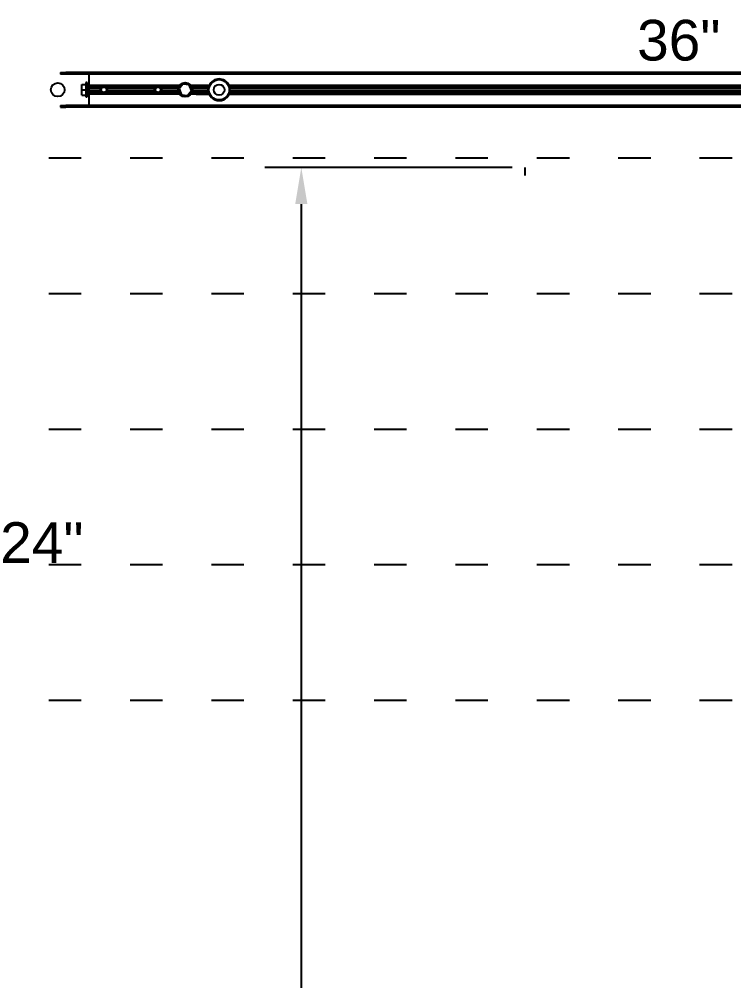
# Model space of a CAD drawing. Header units: inches. Extents: x 9936 to 27102, y -2774 to 11910.
# Drawn here: x 17510 to 18037, y 10258 to 10967 of the extents above; entities that cross this region are included whole.
import ezdxf

# ---------------------------------------------------------------- set-up
doc = ezdxf.new("R2010")
doc.units = ezdxf.units.IN
doc.header["$MEASUREMENT"] = 0
doc.linetypes.add('ACAD_ISO03W100', pattern=[30, 12, -18])
for name, color, linetype in [('COTA', 7, 'Continuous'), ('Puente', 244, 'Continuous'), ('TEXTO', 7, 'Continuous')]:
    doc.layers.add(name, color=color, linetype=linetype)
doc.styles.get("Standard").update_dxf_attribs({"font": 'arial.ttf'})
doc.dimstyles.get("Standard").update_dxf_attribs({"dimscale": 150, "dimtxt": 0.18, "dimasz": 0.18, "dimexe": 0.18, "dimexo": 0.0625, "dimgap": 0.09, "dimtad": 0, "dimdec": 0, "dimzin": 0, "dimdsep": 46, "dimtxsty": 'Standard', "dimcen": 0.09, "dimclrd": 1, "dimclre": 1, "dimclrt": 1, "dimadec": 0, "dimazin": 0, "dimtfac": 1, "dimtdec": 0, "dimtofl": 0, "dimtmove": 0, "dimatfit": 3, "dimfxl": 1, "dimtolj": 1, "dimtzin": 0, "dimarcsym": 0})

# ---------------------------------------------------------------- blocks, each defined once
blk = doc.blocks.new('*D75')
at = {"layer": 'Defpoints', "color": 0, "transparency": 16777216}
for p in [(17882.82, 10858.16), (17717.93, 8863.46), (18459.32, 8863.46)]:
    blk.add_point(p, dxfattribs=at)
at = {"layer": 'TEXTO', "color": 1, "lineweight": -2, "transparency": 16777216}
for p, q in [((17873.44, 10858.16), (17690.93, 10858.16)), ((17717.93, 10831.16), (17717.93, 9913.45)), ((17717.93, 8890.46), (17717.93, 9808.16)), ((18449.94, 8863.46), (17690.93, 8863.46))]:
    blk.add_line(p, q, dxfattribs=at)
at = {"layer": 'TEXTO', "color": 1, "transparency": 16777216}
for points in [[(17713.43, 10831.16), (17722.43, 10831.16), (17717.93, 10858.16)], [(17713.43, 8890.46), (17722.43, 8890.46), (17717.93, 8863.46)]]:
    blk.add_solid(points, dxfattribs=at)
at = {"layer": 'TEXTO', "color": 1, "transparency": 16777216, "insert": (17717.93, 9860.81), "char_height": 27, "attachment_point": 5, "rotation": 90}
blk.add_mtext('\\A1;1995', dxfattribs=at)
blk = doc.blocks.new('PUENTE F24 F30')
at = {"layer": 'Puente', "color": 251, "true_color": 0x636466, "insert": (6942.29, -9354.95), "char_height": 30, "attachment_point": 1}
blk.add_mtext_dynamic_manual_height_columns('\\pi7.47655;24"', width=73.2546, gutter_width=15.88, heights=[30.63], dxfattribs=at)
blk = doc.blocks.new('PUENTE H24 F36')
at = {"layer": 'Puente', "linetype": 'Continuous'}
for p, q in [((5990.67, -7396.84), (5990.67, -7397.94)), ((5990.67, -7396.84), (5991.84, -7396.84)), ((5991.84, -7397.94), (5990.67, -7397.94)), ((5991.84, -7397.94), (5991.84, -7396.84)), ((5991.84, -7396.84), (5994.67, -7396.84)), ((5994.67, -7397.94), (5991.84, -7397.94)), ((5994.67, -7396.84), (5994.67, -7397.94)), ((6671.67, -7396.84), (5994.67, -7396.84)), ((6671.67, -7397.94), (5994.67, -7397.94)), ((6011.47, -7397.94), (6011.47, -7406.44)), ((6006.37, -7409.54), (6006.37, -7405.57)), ((6006.37, -7405.57), (6009.37, -7405.57)), ((6006.37, -7409.54), (6009.37, -7409.54)), ((6006.37, -7413.5), (6006.37, -7409.54)), ((6010.37, -7404.29), (6009.37, -7404.29)), ((6009.37, -7404.29), (6009.37, -7414.79)), ((6010.37, -7404.29), (6010.37, -7406.44)), ((6078.43, -7406.44), (6010.37, -7406.44)), ((6010.37, -7406.44), (6010.37, -7407.73)), ((6010.37, -7407.73), (6020.56, -7407.73)), ((6010.37, -7407.73), (6010.37, -7411.34)), ((6020.03, -7408.69), (6011.47, -7408.69)), ((6011.47, -7408.69), (6011.47, -7410.38)), ((6024.79, -7407.73), (6060.56, -7407.73)), ((6060.03, -7408.69), (6025.32, -7408.69)), ((6064.79, -7407.73), (6077.74, -7407.73)), ((6077.49, -7408.69), (6065.32, -7408.69)), ((6080.92, -7405.3), (6078.13, -7408.93)), ((6078.13, -7408.93), (6079.88, -7413.17)), ((6085.46, -7405.91), (6080.92, -7405.3)), ((6087.21, -7410.14), (6085.46, -7405.91)), ((6090.67, -7406.44), (6086.91, -7406.44)), ((6087.6, -7407.73), (6090.67, -7407.73)), ((6099.72, -7408.69), (6087.85, -7408.69)), ((6100.37, -7406.39), (6090.67, -7406.39)), ((6090.67, -7406.39), (6090.67, -7407.2)), ((6090.67, -7407.2), (6090.67, -7408.29)), ((6100.09, -7407.2), (6090.67, -7407.2)), ((6090.67, -7408.29), (6099.83, -7408.29)), ((6551.37, -7406.39), (6114.98, -7406.39)), ((6551.09, -7407.2), (6115.26, -7407.2)), ((6115.51, -7408.29), (6550.83, -7408.29)), ((6550.72, -7408.69), (6115.63, -7408.69)), ((6006.37, -7413.5), (6009.37, -7413.5)), ((6009.37, -7414.79), (6010.37, -7414.79)), ((6020.56, -7411.34), (6010.37, -7411.34)), ((6010.37, -7411.34), (6010.37, -7412.63)), ((6010.37, -7412.63), (6078.43, -7412.63)), ((6010.37, -7412.63), (6010.37, -7414.79)), ((6020.03, -7410.38), (6011.47, -7410.38)), ((6011.47, -7412.63), (6011.47, -7421.14)), ((6060.56, -7411.34), (6024.79, -7411.34)), ((6060.03, -7410.38), (6025.32, -7410.38)), ((6077.74, -7411.34), (6064.79, -7411.34)), ((6077.49, -7410.38), (6065.32, -7410.38)), ((6079.88, -7413.17), (6084.42, -7413.77)), ((6084.42, -7413.77), (6087.21, -7410.14)), ((6086.91, -7412.63), (6090.67, -7412.63)), ((6090.67, -7411.34), (6087.6, -7411.34)), ((6099.72, -7410.38), (6087.85, -7410.38)), ((6099.84, -7410.79), (6090.67, -7410.79)), ((6090.67, -7410.79), (6090.67, -7411.87)), ((6100.09, -7411.87), (6090.67, -7411.87)), ((6090.67, -7411.87), (6090.67, -7412.69)), ((6090.67, -7412.69), (6100.56, -7412.69)), ((6114.96, -7412.69), (6551.37, -7412.69)), ((6551.09, -7411.87), (6115.26, -7411.87)), ((6550.84, -7410.79), (6115.51, -7410.79)), ((6550.72, -7410.38), (6115.63, -7410.38)), ((5990.67, -7421.14), (5990.67, -7422.24)), ((5990.67, -7421.14), (5991.84, -7421.14)), ((5990.67, -7422.24), (5991.84, -7422.24)), ((5991.84, -7422.24), (5991.84, -7421.14)), ((5991.84, -7421.14), (5994.67, -7421.14)), ((5991.84, -7422.24), (5994.67, -7422.24)), ((5994.67, -7422.24), (5994.67, -7421.14)), ((6671.67, -7421.14), (5994.67, -7421.14)), ((6671.67, -7422.24), (5994.67, -7422.24))]:
    blk.add_line(p, q, dxfattribs=at)
at = {"layer": 'Puente', "linetype": 'Continuous', "flags": 128}
blk.add_lwpolyline([(6099.79, -7410.92), (6099.68, -7409.83), (6099.77, -7408.29)], dxfattribs=at)
at = {"layer": 'Puente', "linetype": 'Continuous'}
for centre, radius in [((6107.67, -7409.54), 7.5), ((6022.67, -7409.54), 1.98), ((6062.67, -7409.54), 1.98), ((6082.67, -7409.54), 5.25), ((6107.67, -7409.54), 3.96)]:
    blk.add_circle(centre, radius, dxfattribs=at)
at = {"layer": 'Puente', "color": 252, "true_color": 0x939598}
blk.add_circle((5988.67, -7409.54), 5, dxfattribs=at)
at = {"layer": 'Puente', "linetype": 'Continuous'}
for centre, radius, start, end in [((6107.67, -7409.54), 8, 23.7992, 156.81196), ((6009.77, -7409.54), 1.9, 26.52535, 71.59152), ((6022.67, -7409.54), 2.78, 162.21585, 197.78415), ((6022.67, -7409.54), 2.78, 40.46008, 139.53992), ((6022.67, -7409.54), 2.78, 342.21585, 17.78415), ((6062.67, -7409.54), 2.78, 162.21585, 197.78415), ((6062.67, -7409.54), 2.78, 40.46008, 139.53992), ((6062.67, -7409.54), 2.78, 342.21585, 17.78415), ((6107.67, -7409.54), 8, 350.81307, 8.9893), ((6009.77, -7409.54), 1.9, 288.40848, 333.47465), ((6022.67, -7409.54), 2.78, 220.46008, 319.53992), ((6062.67, -7409.54), 2.78, 220.46008, 319.53992), ((6107.67, -7409.54), 8, 203.18804, 293.7992), ((6107.67, -7409.54), 8, 293.7992, 336.81196)]:
    blk.add_arc(centre, radius, start, end, dxfattribs=at)
for points, knots in [([(6020.03, -7408.69), (6020.1, -7408.5), (6020.25, -7408.12), (6020.46, -7407.85), (6020.54, -7407.75), (6020.56, -7407.73)], [0, 0, 0, 0, 0.444484, 0.887827, 1, 1, 1, 1]), ([(6024.79, -7407.73), (6024.86, -7407.82), (6025.01, -7408.01), (6025.21, -7408.38), (6025.3, -7408.63), (6025.32, -7408.69)], [0, 0, 0, 0, 0.439168, 0.876745, 1, 1, 1, 1]), ([(6060.03, -7408.69), (6060.1, -7408.5), (6060.25, -7408.12), (6060.46, -7407.85), (6060.54, -7407.75), (6060.56, -7407.73)], [0, 0, 0, 0, 0.444484, 0.887827, 1, 1, 1, 1]), ([(6064.79, -7407.73), (6064.86, -7407.82), (6065.01, -7408.01), (6065.21, -7408.38), (6065.3, -7408.63), (6065.32, -7408.69)], [0, 0, 0, 0, 0.439168, 0.876745, 1, 1, 1, 1]), ([(6099.83, -7408.29), (6099.83, -7408.28), (6099.84, -7408.27), (6099.85, -7408.16), (6099.88, -7408), (6099.92, -7407.81), (6099.97, -7407.6), (6100.03, -7407.39), (6100.07, -7407.26), (6100.09, -7407.2), (6100.09, -7407.2)], [0, 0, 0, 0, 0.1362514, 0.2724957, 0.409228, 0.5475738, 0.6887249, 0.8332917, 0.9799223, 1, 1, 1, 1]), ([(6100.09, -7407.2), (6100.13, -7407.06), (6100.25, -7406.71), (6100.38, -7406.4), (6100.37, -7406.42), (6100.37, -7406.43)], [0, 0, 0, 0, 0.284679, 0.757022, 1, 1, 1, 1]), ([(6114.98, -7406.43), (6114.97, -7406.42), (6114.96, -7406.39), (6115.08, -7406.66), (6115.2, -7407.02), (6115.26, -7407.2)], [0, 0, 0, 0, 0.200649, 0.619828, 1, 1, 1, 1]), ([(6115.26, -7407.2), (6115.26, -7407.22), (6115.28, -7407.29), (6115.33, -7407.44), (6115.38, -7407.65), (6115.43, -7407.87), (6115.47, -7408.06), (6115.5, -7408.2), (6115.51, -7408.28), (6115.51, -7408.28), (6115.51, -7408.29)], [0, 0, 0, 0, 0.058104, 0.198604, 0.344068, 0.49052, 0.63441, 0.774764, 0.912518, 1, 1, 1, 1]), ([(6020.56, -7411.34), (6020.48, -7411.25), (6020.34, -7411.07), (6020.13, -7410.69), (6020.05, -7410.44), (6020.03, -7410.38)], [0, 0, 0, 0, 0.439168, 0.876745, 1, 1, 1, 1]), ([(6025.32, -7410.38), (6025.24, -7410.57), (6025.09, -7410.95), (6024.88, -7411.22), (6024.8, -7411.32), (6024.79, -7411.34)], [0, 0, 0, 0, 0.444484, 0.887827, 1, 1, 1, 1]), ([(6060.56, -7411.34), (6060.48, -7411.25), (6060.34, -7411.07), (6060.13, -7410.69), (6060.05, -7410.44), (6060.03, -7410.38)], [0, 0, 0, 0, 0.439168, 0.876745, 1, 1, 1, 1]), ([(6065.32, -7410.38), (6065.24, -7410.57), (6065.09, -7410.95), (6064.88, -7411.22), (6064.8, -7411.32), (6064.79, -7411.34)], [0, 0, 0, 0, 0.444484, 0.887827, 1, 1, 1, 1]), ([(6100.09, -7411.87), (6100.08, -7411.84), (6100.05, -7411.75), (6100, -7411.57), (6099.95, -7411.36), (6099.9, -7411.14), (6099.86, -7410.96), (6099.84, -7410.84), (6099.83, -7410.78), (6099.83, -7410.79), (6099.84, -7410.79)], [0, 0, 0, 0, 0.09995, 0.242305, 0.388583, 0.534581, 0.677428, 0.816906, 0.954182, 1, 1, 1, 1]), ([(6100.39, -7412.69), (6100.37, -7412.65), (6100.34, -7412.59), (6100.2, -7412.22), (6100.11, -7411.94), (6100.09, -7411.87)], [0, 0, 0, 0, 0.434341, 0.867808, 1, 1, 1, 1]), ([(6115.26, -7411.87), (6115.25, -7411.88), (6115.18, -7412.13), (6115.04, -7412.5), (6114.96, -7412.68), (6114.96, -7412.68), (6114.96, -7412.69)], [0, 0, 0, 0, 0.01468, 0.484532, 0.912088, 1, 1, 1, 1]), ([(6115.51, -7410.79), (6115.51, -7410.79), (6115.51, -7410.79), (6115.5, -7410.87), (6115.47, -7411.01), (6115.44, -7411.19), (6115.39, -7411.4), (6115.33, -7411.61), (6115.29, -7411.77), (6115.26, -7411.85), (6115.26, -7411.87)], [0, 0, 0, 0, 0.09042, 0.226407, 0.362799, 0.50043, 0.64047, 0.783864, 0.930083, 1, 1, 1, 1])]:
    blk.add_open_spline(points, degree=3, knots=knots, dxfattribs=at)
at = {"layer": 'Puente', "color": 251, "true_color": 0x636466, "insert": (6408.25, -7357.96), "char_height": 30, "attachment_point": 1}
blk.add_mtext_dynamic_manual_height_columns('\\pi7.74258;36"', width=73.2546, gutter_width=15.88, heights=[30.63], dxfattribs=at)

msp = doc.modelspace()

# ---------------------------------------------------------------- linework, layer by layer
msp.add_line((17882.816, 10858.158), (17882.816, 10852.158))
at = {"layer": 'COTA', "color": 251, "linetype": 'ACAD_ISO03W100', "ltscale": 2, "true_color": 0x636466}
for p, q in [((14591.636, 10865.286), (18563.941, 10865.286)), ((14591.636, 10765.286), (18563.941, 10765.286)), ((14591.636, 10665.286), (18563.941, 10665.286)), ((14591.636, 10565.286), (18563.941, 10565.286)), ((14591.636, 10465.286), (18563.941, 10465.286))]:
    msp.add_line(p, q, dxfattribs=at)

# ---------------------------------------------------------------- block references
at = {"layer": 'Puente'}
for name, p in [('PUENTE F24 F30', (10546.081, 19951.517)), ('PUENTE H24 F36', (11549.644, 18324.993))]:
    msp.add_blockref(name, p, dxfattribs=at)

# ---------------------------------------------------------------- dimensions: what is measured, and where the dimension line sits
at = {"layer": 'TEXTO'}
dim = msp.add_linear_dim(base=(17717.934, 8863.458), p1=(17882.816, 10858.158), p2=(18459.316, 8863.458), angle=90, dimstyle='Standard', dxfattribs=at)
dim.commit()
dim.dimension.update_dxf_attribs({"geometry": '*D75', "text_midpoint": (17717.934, 9860.808)})

doc.saveas('drawing.dxf')
